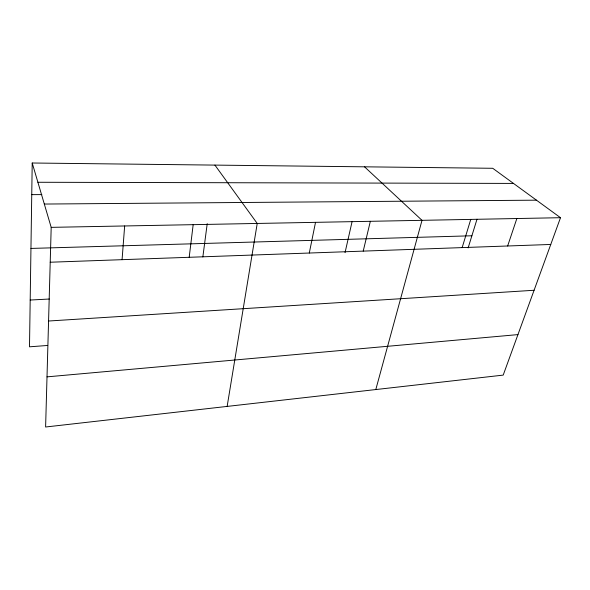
<?xml version="1.0" encoding="UTF-8"?>
<svg xmlns="http://www.w3.org/2000/svg" width="590" height="590" viewBox="0 0 590 590"><rect width="100%" height="100%" fill="white"/><g stroke="black" fill="none" stroke-linecap="round" stroke-linejoin="round"><path stroke-width="0.89" d="M32.214 163.002L51.19 227.356L45.607 426.998L503.204 375.107L560.5 217.703L492.746 168.29L32.214 163.002L29.5 346.817L47.694 345.452M122.071 259.681L124.66 225.963M189.191 257.299L193.173 224.665M202.849 256.945L207.223 223.676M227.143 406.414L257.225 223.448L214.915 165.097M309.293 253.029L315.517 222.342M345.039 252.653L352.142 221.368M363.219 251.119L370.343 221.302M375.8 389.555L422.005 220.328L364.524 166.815M462.154 247.608L470.761 219.399M468.136 247.903L477 219.229M507.643 245.993L516.855 218.529M47.008 376.863L517.946 334.604M48.572 321.019L534.083 290.265M30.193 300.037L49.309 299.027M50.216 262.226L550.758 244.459M30.953 248.427L471.882 235.779M51.19 227.356L560.5 217.703M44.316 204.052L536.472 200.172M31.742 194.641L41.846 194.604M37.893 182.266L513.499 183.416"/></g></svg>
